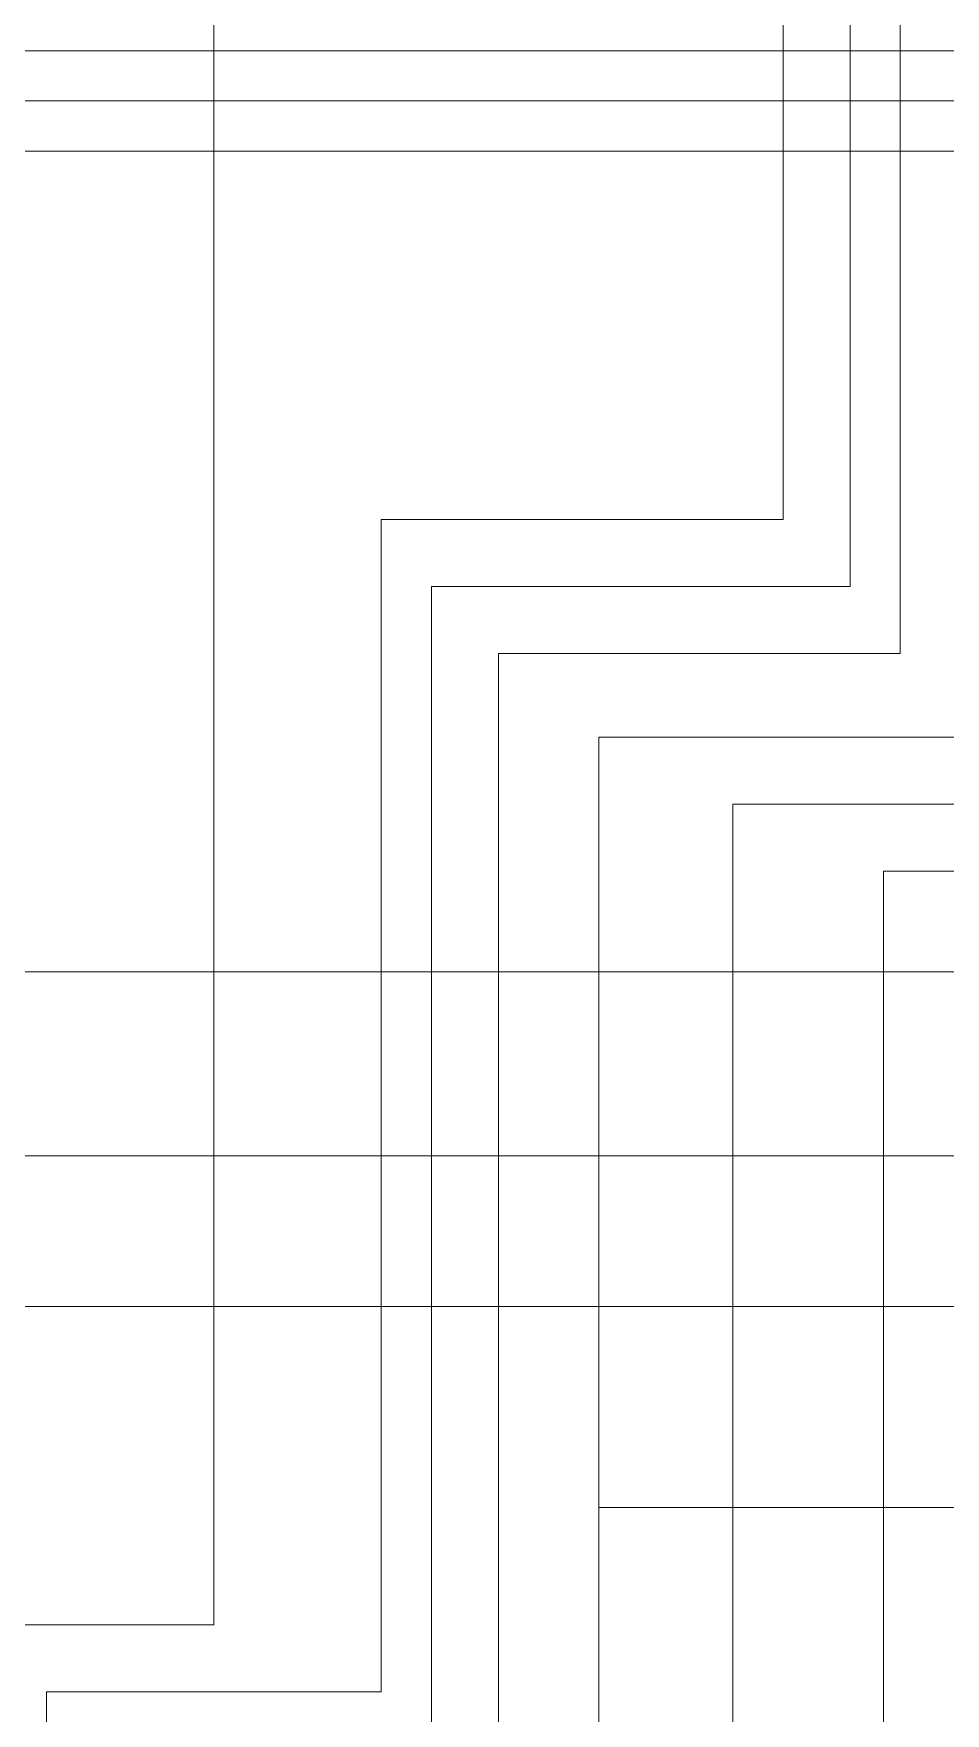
# Model space of a CAD drawing. Header units: inches. Extents: x 0 to 9.7, y 0 to 7.5.
# Drawn here: x 4.756 to 6.117, y 2.668 to 5.176 of the extents above; entities that cross this region are included whole.
import ezdxf

# ---------------------------------------------------------------- set-up
doc = ezdxf.new("R2010")
doc.units = ezdxf.units.IN
doc.layers.get('0').update_dxf_attribs({"lineweight": 0})

msp = doc.modelspace()

# ---------------------------------------------------------------- linework, layer by layer
at = {"lineweight": 18}
for p, q in [((5.025, 6.975), (5.025, 3.1)), ((5.875, 4.775), (5.875, 6.175)), ((5.975, 5.95), (5.975, 4.35)), ((6.05, 5.65), (6.05, 4.25)), ((4.675, 5.15), (6.025, 5.15)), ((6.95, 5.15), (6.025, 5.15)), ((6.05, 5.075), (4.65, 5.075)), ((6.95, 5.075), (6.025, 5.075)), ((4.45, 5), (6.05, 5)), ((6.95, 5), (6.025, 5)), ((5.875, 4.45), (5.875, 4.775)), ((5.275, 2.7), (5.275, 4.45)), ((5.275, 4.45), (5.875, 4.45)), ((5.975, 4.35), (5.35, 4.35)), ((5.35, 4.35), (5.35, 2.6)), ((6.05, 4.25), (5.45, 4.25)), ((5.45, 4.25), (5.45, 2.5)), ((6.475, 4.125), (5.6, 4.125)), ((5.6, 4.125), (5.6, 2.25)), ((5.8, 2.125), (5.8, 4.025)), ((5.8, 4.025), (6.475, 4.025)), ((6.475, 3.925), (6.025, 3.925)), ((6.025, 3.925), (6.025, 1.925)), ((4.675, 3.775), (7.25, 3.775)), ((7.275, 3.5), (4.55, 3.5)), ((4.65, 3.275), (5.2, 3.275)), ((7.3, 3.275), (5.2, 3.275)), ((5.025, 3.1), (5.025, 2.8)), ((7.75, 2.975), (5.6008, 2.9752)), ((4.775, 2.8), (4.55, 2.8)), ((5.025, 2.8), (4.775, 2.8)), ((4.775, 1.475), (4.775, 2.7)), ((4.775, 2.7), (5.275, 2.7))]:
    msp.add_line(p, q, dxfattribs=at)

doc.saveas('drawing.dxf')
